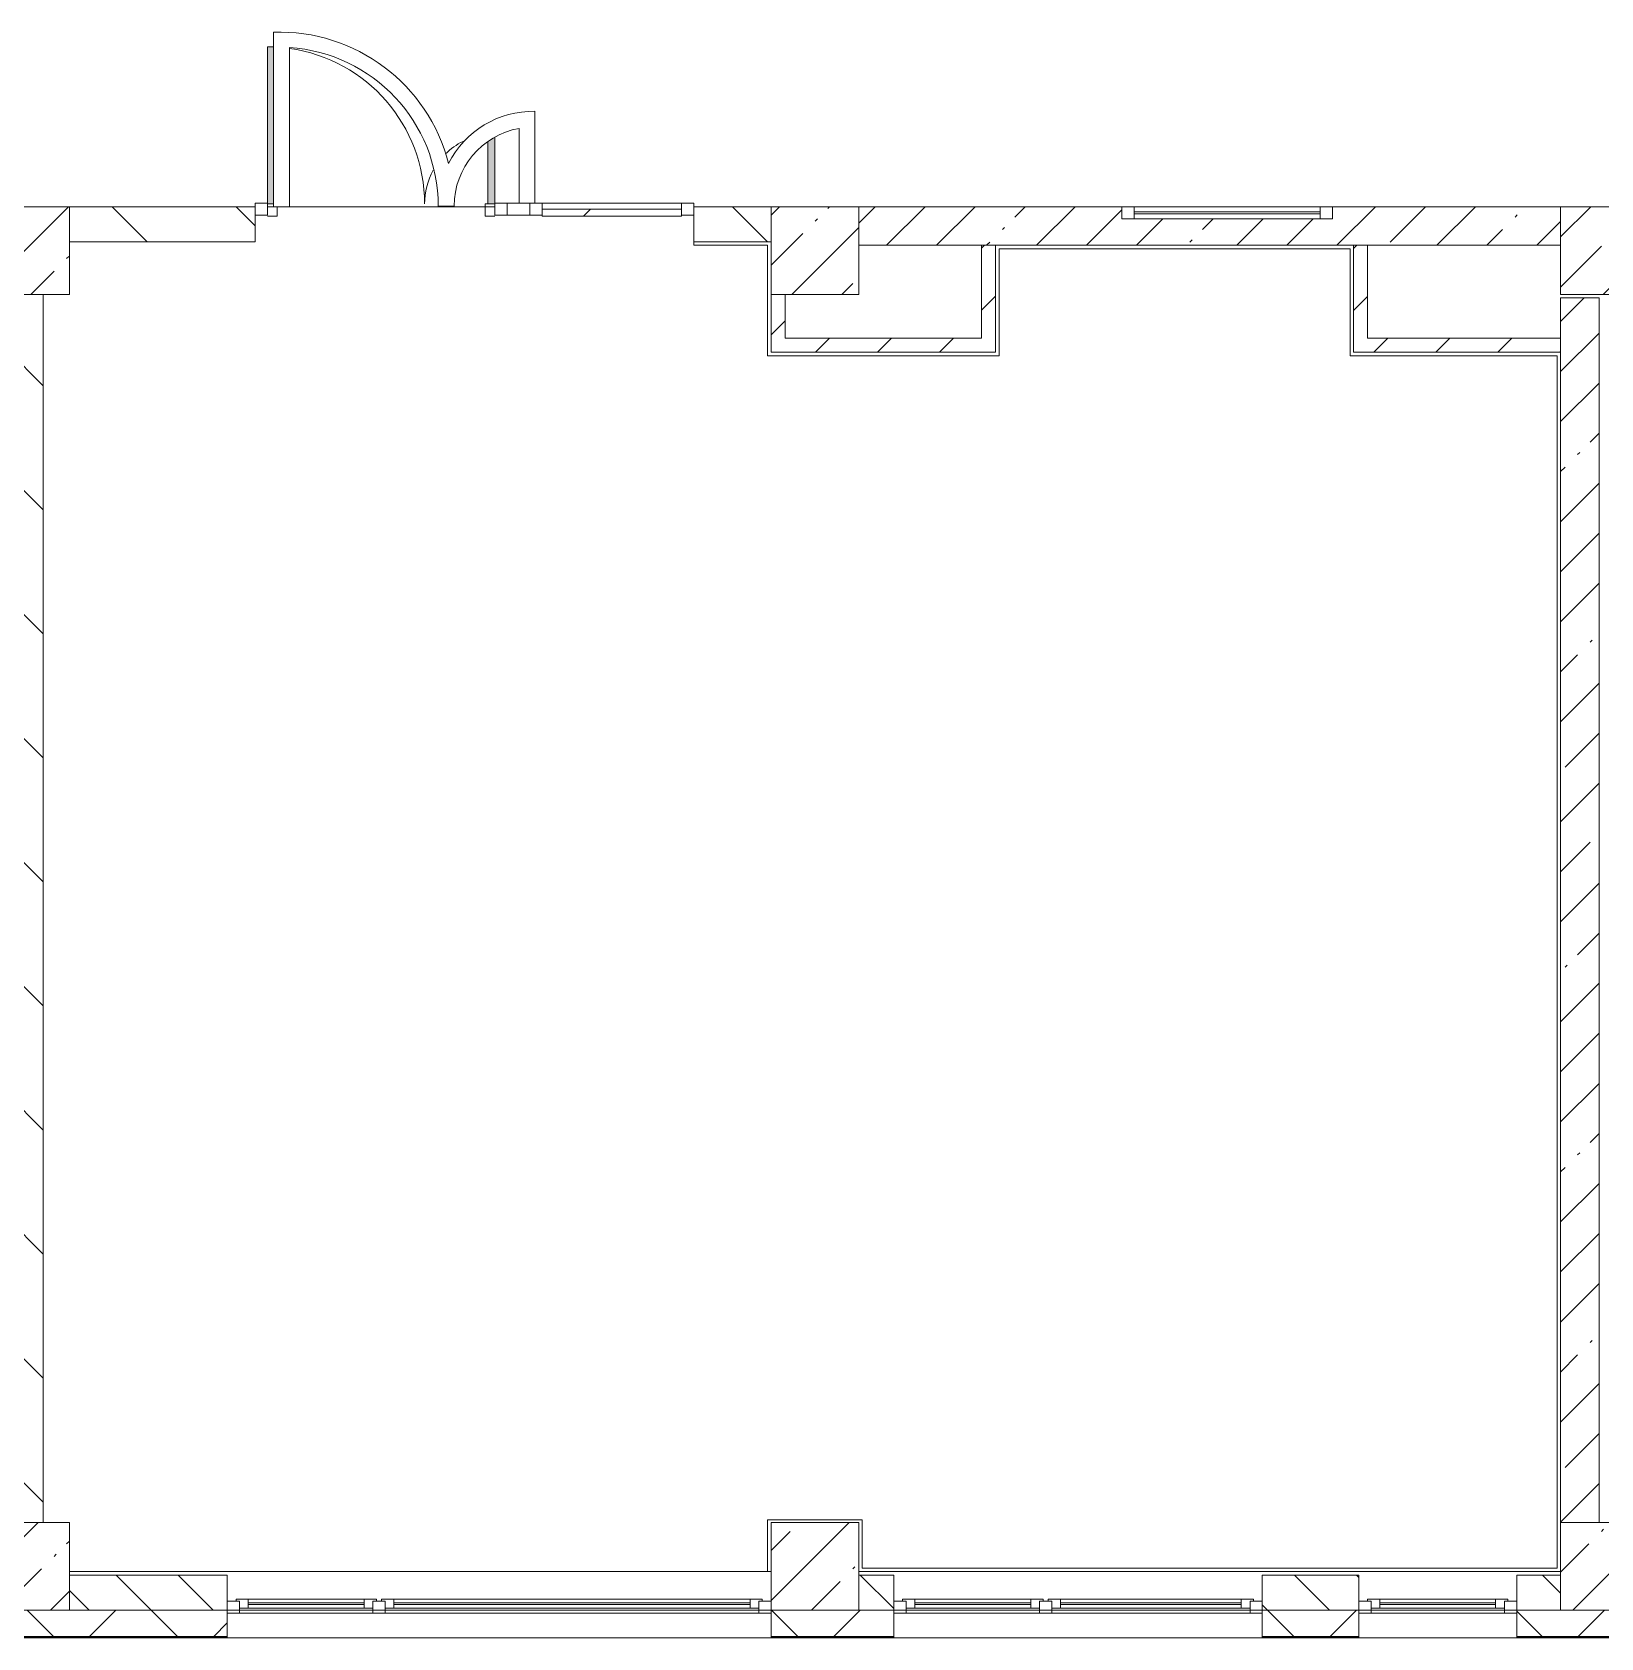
# Model space of a CAD drawing. Header units: millimetres. Extents: x 2623 to 210903, y -8553 to 29000.
# Drawn here: x 140591 to 149533, y -258 to 8895 of the extents above; entities that cross this region are included whole.
import ezdxf

# ---------------------------------------------------------------- set-up
doc = ezdxf.new("R2010")
doc.units = ezdxf.units.MM
for name, color, linetype, lineweight, true_color in [('A-DETL-GENF-7', 7, 'Continuous', 5, 0xaaaaaa), ('A-DOOR-4', 7, 'Continuous', 5, 0xe2e2e2), ('A-DOOR-5', 7, 'Continuous', 5, 0xaaaaaa), ('A-FLOR-3', 7, 'Continuous', 5, 0xaaaaaa)]:
    doc.layers.add(name, color=color, linetype=linetype, lineweight=lineweight, true_color=true_color)
for name, color, linetype, lineweight in [('A-GLAZ-2', 7, 'Continuous', 5), ('A-GLAZ-CURT-1', 7, 'Continuous', 5), ('A-GLAZ-CWMG-2', 7, 'Continuous', 5), ('A-WALL', 7, 'Continuous', 9), ('A-WALL-4', 7, 'Continuous', 5), ('I-WALL-4', 7, 'Continuous', 5), ('S-COLS-1', 7, 'Continuous', 5)]:
    doc.layers.add(name, color=color, linetype=linetype, lineweight=lineweight)
pattern_1 = [(45, (83893.37, 0), (-285.1231, 285.1231), []), (45, (84178.5, 0), (-285.1231, 285.1231), [504.031, -100.806, 16.764, -84.042])]
pattern_2 = [(135, (83893.37, 0), (-353.5534, -353.5534), [])]
pattern_3 = [(45, (83893.37, 0), (-176.7767, 176.7767), [])]

# ---------------------------------------------------------------- blocks, each defined once
blk = doc.blocks.new('BSC_Колонна _Прямоугольная - 500х500-V44-3_1_3_птичка')
at = {"layer": 'S-COLS-1'}
h = blk.add_hatch(dxfattribs=at)
h.set_pattern_fill('FP_52', color=256, style=0, pattern_type=2)
h.set_pattern_definition([(45, (-61160, -7650), (-285.1231, 285.1231), []), (45, (-60874.88, -7650), (-285.123, 285.123), [504.031, -100.806, 16.764, -84.042])])
h.paths.add_polyline_path([(-250, -250), (250, -250), (250, 250), (-250, 250)])
for p, q in [((250, 250), (-250, 250)), ((-250, 250), (-250, -250)), ((250, -250), (250, 250)), ((-250, -250), (250, -250))]:
    blk.add_line(p, q, dxfattribs=at)
blk = doc.blocks.new('BSC_Колонна _Прямоугольная - 500х500-V51-3_1_3_птичка')
at = {"layer": 'S-COLS-1'}
h = blk.add_hatch(dxfattribs=at)
h.set_pattern_fill('FP_59', color=256, style=0, pattern_type=2)
h.set_pattern_definition([(45, (-61160, -150), (-285.123, 285.123), []), (45, (-60874.88, -150), (-285.123, 285.123), [504.031, -100.806, 16.764, -84.042])])
h.paths.add_polyline_path([(-250, -250), (250, -250), (250, 250), (-250, 250)])
for p, q in [((250, 250), (-250, 250)), ((-250, 250), (-250, -250)), ((250, -250), (250, 250)), ((-250, -250), (250, -250))]:
    blk.add_line(p, q, dxfattribs=at)
blk = doc.blocks.new('BSC_Колонна _Прямоугольная - 500х500-V52-3_1_3_птичка')
at = {"layer": 'S-COLS-1'}
h = blk.add_hatch(dxfattribs=at)
h.set_pattern_fill('FP_60', color=256, style=0, pattern_type=2)
h.set_pattern_definition([(45, (-65660, -150), (-285.1231, 285.1231), []), (45, (-65374.88, -150), (-285.1231, 285.1231), [504.031, -100.806, 16.764, -84.042])])
h.paths.add_polyline_path([(-250, -250), (250, -250), (250, 250), (-250, 250)])
for p, q in [((250, 250), (-250, 250)), ((-250, 250), (-250, -250)), ((250, -250), (250, 250)), ((-250, -250), (250, -250))]:
    blk.add_line(p, q, dxfattribs=at)
blk = doc.blocks.new('BSC_Колонна _Прямоугольная - 500х500-V55-3_1_3_птичка')
at = {"layer": 'S-COLS-1'}
h = blk.add_hatch(dxfattribs=at)
h.set_pattern_fill('FP_63', color=256, style=0, pattern_type=2)
h.set_pattern_definition([(45, (-65660, -7650), (-285.1231, 285.1231), []), (45, (-65374.88, -7650), (-285.1231, 285.1231), [504.031, -100.806, 16.764, -84.042])])
h.paths.add_polyline_path([(-250, -250), (250, -250), (250, 22), (220, 22), (220, 30), (250, 30), (250, 250), (-250, 250), (-250, 30)])
for p, q in [((220, 250), (-250, 250)), ((-250, 250), (-250, -250)), ((250, -250), (250, 22)), ((-250, -250), (250, -250))]:
    blk.add_line(p, q, dxfattribs=at)
blk = doc.blocks.new('BSC_Колонна _Прямоугольная - 500х500-V63-3_1_3_птичка')
at = {"layer": 'S-COLS-1'}
h = blk.add_hatch(dxfattribs=at)
h.set_pattern_fill('FP_78', color=256, style=0, pattern_type=2)
h.set_pattern_definition([(45, (-56660, -150), (-285.123, 285.123), []), (45, (-56374.88, -150), (-285.123, 285.123), [504.031, -100.806, 16.764, -84.042])])
h.paths.add_polyline_path([(-250, -250), (250, -250), (250, 250), (-250, 250), (-250, 80.5)])
for p, q in [((250, 250), (-250, 250)), ((-250, 250), (-250, -250)), ((250, -250), (250, 250)), ((-250, -250), (250, -250))]:
    blk.add_line(p, q, dxfattribs=at)
blk = doc.blocks.new('BSC_Колонна _Прямоугольная - 500х500-V64-3_1_3_птичка')
at = {"layer": 'S-COLS-1'}
h = blk.add_hatch(dxfattribs=at)
h.set_pattern_fill('FP_79', color=256, style=0, pattern_type=2)
h.set_pattern_definition([(45, (-56660, -7650), (-285.123, 285.123), []), (45, (-56374.88, -7650), (-285.123, 285.123), [504.031, -100.806, 16.764, -84.042])])
h.paths.add_polyline_path([(-250, -250), (250, -250), (250, 250), (-250, 250)])
for p, q in [((250, 250), (-250, 250)), ((-250, 250), (-250, -250)), ((250, -250), (250, 250)), ((-250, -250), (250, -250))]:
    blk.add_line(p, q, dxfattribs=at)
blk = doc.blocks.new('120_Окно_СКБ_2Ст - 120_Окно_СКБ_2Ст 3100х2500 _мал_створка слева_ 2-22446355-3_1_3_птичка')
at = {"layer": 'A-GLAZ-2'}
for p, q in [((-1550, -127), (-1550, -57)), ((-1550, -57), (-1480, -57)), ((1550, -57), (-1550, -57)), ((-1480, -57), (-1480, -127)), ((650, -87), (-1480, -87)), ((-1480, -87), (-1480, -127)), ((-1430, -137), (-1430, -87)), ((600, -137), (600, -87)), ((650, -127), (650, -57)), ((650, -57), (720, -57)), ((650, -127), (650, -87)), ((720, -57), (720, -127)), ((1480, -87), (720, -87)), ((720, -87), (720, -127)), ((770, -137), (770, -87)), ((1430, -137), (1430, -87)), ((1480, -127), (1480, -57)), ((1480, -57), (1550, -57)), ((1480, -127), (1480, -87)), ((1550, -57), (1550, -127)), ((-1480, -127), (-1550, -127)), ((-1550, -127), (-1500, -127)), ((-1480, -127), (-1500, -127)), ((-1500, -127), (-1500, -137)), ((-1500, -137), (670, -137)), ((670, -137), (-1500, -137)), ((-1430, -107), (600, -107)), ((600, -117), (-1430, -117)), ((720, -127), (650, -127)), ((670, -127), (650, -127)), ((670, -127), (700, -127)), ((670, -137), (670, -127)), ((720, -127), (700, -127)), ((700, -127), (700, -137)), ((700, -137), (1500, -137)), ((1500, -137), (700, -137)), ((770, -107), (1430, -107)), ((1430, -117), (770, -117)), ((1550, -127), (1480, -127)), ((1500, -127), (1480, -127)), ((1500, -127), (1550, -127)), ((1500, -137), (1500, -127))]:
    blk.add_line(p, q, dxfattribs=at)
blk = doc.blocks.new('120_Окно_СКБ_1Ст - 120_Окно_СКБ_1Ст 900х2500_h_-22445987-3_1_3_птичка')
at = {"layer": 'A-GLAZ-2'}
for p, q in [((-450, -127), (-450, -57)), ((-450, -57), (-380, -57)), ((450, -57), (-450, -57)), ((-380, -57), (-380, -127)), ((380, -87), (-380, -87)), ((-380, -87), (-380, -127)), ((-330, -137), (-330, -87)), ((330, -137), (330, -87)), ((380, -127), (380, -57)), ((380, -57), (450, -57)), ((380, -127), (380, -87)), ((450, -57), (450, -127)), ((-380, -127), (-450, -127)), ((-450, -127), (-400, -127)), ((-380, -127), (-400, -127)), ((-400, -127), (-400, -137)), ((-400, -137), (400, -137)), ((400, -137), (-400, -137)), ((-330, -107), (330, -107)), ((330, -117), (-330, -117)), ((450, -127), (380, -127)), ((400, -127), (380, -127)), ((400, -127), (450, -127)), ((400, -137), (400, -127))]:
    blk.add_line(p, q, dxfattribs=at)
blk = doc.blocks.new('120_Окно_СКБ_2Ст - 120_Окно_СКБ_2Ст 2100х2400 _мал створка справа_-V70-3_1_3_птичка')
at = {"layer": 'A-GLAZ-2'}
for p, q in [((-1050, -127), (-1050, -57)), ((-1050, -57), (-980, -57)), ((1050, -57), (-1050, -57)), ((-980, -57), (-980, -127)), ((150, -87), (-980, -87)), ((-980, -87), (-980, -127)), ((-930, -137), (-930, -87)), ((100, -137), (100, -87)), ((150, -127), (150, -57)), ((150, -57), (220, -57)), ((150, -127), (150, -87)), ((220, -57), (220, -127)), ((980, -87), (220, -87)), ((220, -87), (220, -127)), ((270, -137), (270, -87)), ((930, -137), (930, -87)), ((980, -127), (980, -57)), ((980, -57), (1050, -57)), ((980, -127), (980, -87)), ((1050, -57), (1050, -127)), ((-980, -127), (-1050, -127)), ((-1050, -127), (-1000, -127)), ((-980, -127), (-1000, -127)), ((-1000, -127), (-1000, -137)), ((-1000, -137), (170, -137)), ((170, -137), (-1000, -137)), ((-930, -107), (100, -107)), ((100, -117), (-930, -117)), ((220, -127), (150, -127)), ((170, -127), (150, -127)), ((170, -127), (197.9, -127)), ((170, -137), (170, -127)), ((220, -127), (200, -127)), ((200, -127), (200, -137)), ((200, -137), (1000, -137)), ((1000, -137), (200, -137)), ((270, -107), (930, -107)), ((930, -117), (270, -117)), ((1050, -127), (980, -127)), ((1000, -127), (980, -127)), ((1000, -127), (1050, -127)), ((1000, -137), (1000, -127))]:
    blk.add_line(p, q, dxfattribs=at)
blk = doc.blocks.new('Прямоугольный импост - 50 x 70 мм-V198-3_1_3_птичка')
at = {"layer": 'A-GLAZ-CWMG-2'}
for p, q in [((-70, 35), (0, 35)), ((-70, -35), (-70, 35)), ((0, 35), (0, -35)), ((0, -35), (-70, -35))]:
    blk.add_line(p, q, dxfattribs=at)
blk = doc.blocks.new('Дверь_Витражная_остекление_ - ДВН_ДАО_Главный вход_1200 в свету-V204-3_1_3_птичка')
at = {"layer": 'A-DOOR-4'}
for points in [[(-647.5, 30), (-613.5, 35), (-613.5, 925), (-647.5, 921), (-647.5, 35)], [(607.5, 30), (647.5, 35), (647.5, 409.8), (607.5, 377.7), (607.5, 35)]]:
    blk.add_hatch(color=256, dxfattribs=at).paths.add_polyline_path(points)
at = {"layer": 'A-DETL-GENF-7'}
for p, q in [((-613.5, 925), (-647.5, 925)), ((-647.5, 925), (-647.5, 35)), ((607.5, 384.3), (607.5, 30)), ((647.5, 35), (647.5, 409.8)), ((-647.5, 30), (-613.5, 30)), ((-613.5, 30), (-647.5, 30)), ((-592.5, -40), (-592.5, 14.3)), ((592.5, -40), (592.5, 30)), ((592.5, 30), (647.5, 30)), ((607.5, 30), (647.5, 30)), ((-647.5, -40), (-592.5, -40)), ((647.5, -40), (592.5, -40))]:
    blk.add_line(p, q, dxfattribs=at)
at = {"layer": 'A-DOOR-5'}
for p, q in [((-647.5, 925), (-647.5, 35)), ((647.5, 409.8), (647.5, 35))]:
    blk.add_line(p, q, dxfattribs=at)
for centre, radius, start, end in [((-647.5, 30), 895, 87.78643, 90), ((-647.5, 30), 895, 360, 81.92896), ((647.5, 30), 400, 116.90086, 134.57164), ((647.5, 30), 400, 151.2391, 180)]:
    blk.add_arc(centre, radius, start, end, dxfattribs=at)
blk = doc.blocks.new('Системная панель - Стемалит - 40мм-32257327-3_1_3_птичка')
at = {"layer": 'A-GLAZ-CURT-1'}
for p, q in [((65, 35), (-65, 35)), ((-65, 35), (-65, -35)), ((65, -35), (65, 35)), ((-65, -35), (65, -35))]:
    blk.add_line(p, q, dxfattribs=at)
blk = doc.blocks.new('Прямоугольный импост - 50 x 70 мм-31687886-3_1_3_птичка')
at = {"layer": 'A-GLAZ-CWMG-2'}
for p, q in [((-35, 35), (35, 35)), ((-35, -35), (-35, 35)), ((35, 35), (35, -35)), ((35, -35), (-35, -35))]:
    blk.add_line(p, q, dxfattribs=at)
blk = doc.blocks.new('Прямоугольный импост - 50 x 70 мм-31701779-3_1_3_птичка')
at = {"layer": 'A-GLAZ-CWMG-2'}
for p, q in [((0, 35), (-70, 35)), ((-70, 35), (-70, -35)), ((0, -35), (0, 35)), ((-70, -35), (0, -35))]:
    blk.add_line(p, q, dxfattribs=at)
blk = doc.blocks.new('Системная панель - Стекло - 40мм-V205-3_1_3_птичка')
at = {"layer": 'A-GLAZ-CURT-1'}
h = blk.add_hatch(dxfattribs=at)
h.set_pattern_fill('FP_146', color=256, style=0, pattern_type=2)
h.set_pattern_definition([(45, (-60502.5, -7385.7), (-1414.214, 1414.214), [1000, -3000]), (45, (-61502.5, -7885.7), (-1414.214, 1414.214), [3000, -1000]), (45, (-59502.5, -8385.7), (-1414.214, 1414.214), [1000, -3000])])
h.paths.add_polyline_path([(397.5, -40), (397.5, 0), (-397.5, 0), (-397.5, -40), (-337, -40)])
for p, q in [((397.5, 0), (-397.5, 0)), ((-397.5, 0), (-397.5, -40)), ((397.5, -40), (397.5, 0)), ((-397.5, -40), (397.5, -40))]:
    blk.add_line(p, q, dxfattribs=at)
blk = doc.blocks.new('Прямоугольный импост - 50 x 70 мм-31702100-3_1_3_птичка')
at = {"layer": 'A-GLAZ-CWMG-2'}
for p, q in [((-35, 35), (35, 35)), ((-35, -35), (-35, 35)), ((35, 35), (35, -35)), ((35, -35), (-35, -35))]:
    blk.add_line(p, q, dxfattribs=at)
blk = doc.blocks.new('Прямоугольный импост - 50 x 70 мм-31720914-3_1_3_птичка')
at = {"layer": 'A-GLAZ-CWMG-2'}
blk.add_line((32940, 7920), (32145, 7920), dxfattribs=at)
blk = doc.blocks.new('120_Окно_СКБ_1Ст - 120_Окно_СКБ_1Ст 400х1200 EI30-24228621-3_1_3_птичка')
at = {"layer": 'A-GLAZ-2'}
for p, q in [((-600, 40), (-600, 110)), ((-600, 110), (-530, 110)), ((600, 110), (-600, 110)), ((-530, 110), (-530, 40)), ((530, 40), (530, 110)), ((530, 110), (600, 110)), ((600, 110), (600, 40)), ((-530, 40), (-600, 40)), ((-600, 40), (600, 40)), ((530, 80), (-530, 80)), ((530, 70), (-530, 70)), ((600, 40), (530, 40))]:
    blk.add_line(p, q, dxfattribs=at)

msp = doc.modelspace()

# ---------------------------------------------------------------- hatches: boundary and pattern name
at = {"layer": 'A-WALL-4'}
h = msp.add_hatch(dxfattribs=at)
h.set_pattern_fill('FP_71', color=256, style=0, pattern_type=2)
h.set_pattern_definition([(135, (83893.37, 0), (-176.7767, -176.7767), [])])
h.paths.add_polyline_path([(149152.1, -100), (149303.4, -100), (149303.4, 100), (149053.4, 100), (149053.4, -100)])
h.paths.add_polyline_path([(138897.9, -100), (139403.4, -100), (139403.4, 100), (138653.4, 100), (138653.4, -100)])
h.paths.add_polyline_path([(140803.4, -100), (141703.4, -100), (141703.4, 100), (140803.4, 100), (140803.4, -52.2)])
h.paths.add_polyline_path([(148153.4, -100), (148153.4, 100), (147603.4, 100), (147603.4, -100)])
h.paths.add_polyline_path([(145303.4, -100), (145503.4, -100), (145503.4, 100), (145303.4, 100), (145303.4, 42.9)])
h.paths.add_polyline_path([(127711.4, -100), (128203.4, -100), (128203.4, 100), (127303.4, 100), (127303.4, -100)])
h.paths.add_polyline_path([(132053.4, -100), (132053.4, 100), (131803.4, 100), (131803.4, -100)])
h.paths.add_polyline_path([(134903.4, -100), (134903.4, 100), (134153.4, 100), (134153.4, -100)])
h.paths.add_polyline_path([(126553.4, -100), (126803.4, -100), (126803.4, 100), (126553.4, 100)])
h.paths.add_polyline_path([(136303.4, -100), (136553.4, -100), (136553.4, 100), (136303.4, 100), (136303.4, 33.3)])
h.paths.add_polyline_path([(125653.4, -100), (125653.4, 100), (125033.4, 100), (125033.4, -100)])
h.paths.add_polyline_path([(117763.4, -100), (117763.4, 100), (117503.4, 100), (117503.4, -100)])
h.paths.add_polyline_path([(122433.4, -100), (122433.4, 100), (122383.4, 100), (122383.4, -100)])
h.paths.add_polyline_path([(113703.1, -100), (113876.2, -100), (113876.2, 100), (113703.1, 100), (113703.1, 55.2)])
h.paths.add_polyline_path([(121883.4, -100), (121883.4, 100), (121316.4, 100), (121316.4, -100)])
h.paths.add_polyline_path([(115592.8, -100), (116003.4, -100), (116003.4, 100), (114776.2, 100), (114776.2, -100)])
h.paths.add_polyline_path([(119863.4, -100), (120416.4, -100), (120416.4, 100), (119863.4, 100)])
h.paths.add_polyline_path([(106403.4, -100), (106603.4, -100), (106603.4, 100), (106403.4, 100), (106403.4, 63.6)])
h.paths.add_polyline_path([(108703.4, -100), (109453.4, -100), (109453.4, 100), (108703.4, 100)])
h.paths.add_polyline_path([(99503.4, -100), (99503.4, 100), (98753.4, 100), (98753.4, -100)])
h.paths.add_polyline_path([(105503.4, -100), (105803.4, -100), (105803.4, 100), (105503.4, 100)])
h.paths.add_polyline_path([(100403.4, -100), (101153.4, -100), (101153.4, 100), (100403.4, 100)])
h.paths.add_polyline_path([(103474.1, -100), (104603.4, -100), (104603.4, 100), (103253.4, 100), (103253.4, -100)])
h.paths.add_polyline_path([(110303.1, -100), (110303.1, 100), (110053.4, 100), (110053.4, -100)])
h.paths.add_polyline_path([(90723.4, -100), (91553.4, -100), (91553.4, 100), (90723.4, 100)])
h.paths.add_polyline_path([(95003.4, -100), (95003.4, 100), (94253.1, 100), (94253.1, -100)])
h.paths.add_polyline_path([(96016.5, -100), (96053.4, -100), (96053.4, 100), (95903.4, 100), (95903.4, -100)])
h = msp.add_hatch(dxfattribs=at)
h.set_pattern_fill('FP_73', color=256, style=0, pattern_type=2)
h.set_pattern_definition([(45, (83893.37, 0), (-353.5534, 353.5534), []), (135, (83893.37, 0), (-353.5534, -353.5534), [])])
h.paths.add_polyline_path([(154553.4, -250), (154553.4, -100), (150953.4, -100), (150953.4, -250), (153813.1, -250)])
h.paths.add_polyline_path([(159593.4, -250), (159593.4, -100), (155453.4, -100), (155453.4, -250), (159406.3, -250)])
h.paths.add_polyline_path([(140803.4, -250), (141703.4, -250), (141703.4, -100), (140520.5, -100), (140520.5, -250), (140762.3, -250)])
h.paths.add_polyline_path([(145303.4, -250), (145503.4, -250), (145503.4, -100), (144803.4, -100), (144803.4, -250)])
h.paths.add_polyline_path([(147603.4, -250), (148153.4, -250), (148153.4, -100), (147603.4, -100)])
h.paths.add_polyline_path([(149803.4, -250), (150053.4, -250), (150053.4, -100), (149053.4, -100), (149053.4, -250), (149303.4, -250)])
at = {"layer": 'I-WALL-4'}
h = msp.add_hatch(dxfattribs=at)
h.set_pattern_fill('FP_72', color=256, style=0, pattern_type=2)
h.set_pattern_definition(pattern_2)
h.paths.add_polyline_path([(144491.1, 7700), (144803.4, 7700), (144803.4, 7900), (144363.4, 7900), (144363.4, 7700)])
h.paths.add_polyline_path([(140803.4, 7700), (141863.4, 7700), (141863.4, 7900), (140803.4, 7900)])
h = msp.add_hatch(dxfattribs=at)
h.set_pattern_fill('FP_69', color=256, style=0, pattern_type=2)
h.set_pattern_definition(pattern_1)
h.paths.add_polyline_path([(146083.4, 7680), (149303.4, 7680), (149303.4, 7900), (148003.4, 7900), (148003.4, 7830), (146803.4, 7830), (146803.4, 7900), (145303.4, 7900), (145303.4, 7680), (146003.4, 7680)])
h = msp.add_hatch(dxfattribs=at)
h.set_pattern_fill('FP_74', color=256, style=0, pattern_type=2)
h.set_pattern_definition(pattern_3)
h.paths.add_polyline_path([(146083.4, 7150), (146083.4, 7680), (146003.4, 7680), (146003.4, 7150)])
h = msp.add_hatch(dxfattribs=at)
h.set_pattern_fill('FP_74', color=256, style=0, pattern_type=2)
h.set_pattern_definition(pattern_3)
h.paths.add_polyline_path([(148203.4, 7070), (148203.4, 7680), (148123.4, 7680), (148123.4, 7070)])
h = msp.add_hatch(dxfattribs=at)
h.set_pattern_fill('FP_72', color=256, style=0, pattern_type=2)
h.set_pattern_definition(pattern_2)
h.paths.add_polyline_path([(140454.1, 400), (140654.1, 400), (140654.1, 7400), (140454.1, 7400), (140454.1, 808.9)])
h = msp.add_hatch(dxfattribs=at)
h.set_pattern_fill('FP_74', color=256, style=0, pattern_type=2)
h.set_pattern_definition(pattern_3)
h.paths.add_polyline_path([(144883.4, 7150), (144883.4, 7400), (144803.4, 7400), (144803.4, 7150)])
h = msp.add_hatch(dxfattribs=at)
h.set_pattern_fill('FP_69', color=256, style=0, pattern_type=2)
h.set_pattern_definition(pattern_1)
h.paths.add_polyline_path([(149303.4, 400), (149523.4, 400), (149523.4, 7380), (149303.4, 7380), (149303.4, 808.9)])
h = msp.add_hatch(dxfattribs=at)
h.set_pattern_fill('FP_74', color=256, style=0, pattern_type=2)
h.set_pattern_definition(pattern_3)
h.paths.add_polyline_path([(146083.4, 7070), (146083.4, 7150), (144803.4, 7150), (144803.4, 7070)])
h = msp.add_hatch(dxfattribs=at)
h.set_pattern_fill('FP_74', color=256, style=0, pattern_type=2)
h.set_pattern_definition(pattern_3)
h.paths.add_polyline_path([(149303.4, 7070), (149303.4, 7150), (148203.4, 7150), (148203.4, 7070), (148219.9, 7070)])

# ---------------------------------------------------------------- linework, layer by layer
at = {"layer": 'A-FLOR-3'}
for p, q in [((141967.4, 8894.4), (141967.4, 7900)), ((142057.4, 7900), (142057.4, 8806.8)), ((143457.5, 7920.7), (143457.5, 8443.9)), ((143367.5, 8346.4), (143367.5, 7920.7)), ((141967.4, 7900), (141933.4, 7900)), ((141967.4, 7900), (142057.4, 7900)), ((143228.4, 7900), (142057.4, 7900)), ((142906, 7903.5), (142996, 7903.5)), ((144363.4, 7680), (144363.4, 7700)), ((144783.4, 7680), (144363.4, 7680)), ((144783.4, 7050), (144783.4, 7680)), ((148103.4, 7660), (146103.4, 7660)), ((146103.4, 7660), (146103.4, 7050)), ((148103.4, 7050), (148103.4, 7660)), ((146103.4, 7050), (144783.4, 7050)), ((149283.4, 7050), (148103.4, 7050)), ((149283.4, 140), (149283.4, 7050)), ((144783.4, 120), (144783.4, 415)), ((144783.4, 415), (145323.4, 415)), ((145323.4, 415), (145323.4, 140)), ((145323.4, 140), (149283.4, 140))]:
    msp.add_line(p, q, dxfattribs=at)
for centre, radius, start, end in [((142001, 7900), 995, 14.33829, 91.93805), ((142001, 7903.5), 905, 360, 86.42904), ((143450, 7900), 544, 89.21005, 153.06648), ((143450, 7900), 454, 100.46985, 179.55829)]:
    msp.add_arc(centre, radius, start, end, dxfattribs=at)
at = {"layer": 'A-WALL'}
for p, q in [((146083.4, 7680), (146003.4, 7680)), ((148203.4, 7680), (148123.4, 7680)), ((149303.4, 7070), (149303.4, 7150)), ((140803.4, -100), (141703.4, -100)), ((145303.4, -100), (145503.4, -100)), ((147603.4, -100), (148153.4, -100)), ((149303.4, -100), (149053.4, -100)), ((140303.4, -250), (141703.4, -250)), ((140303.4, -253), (141703.4, -253)), ((144803.4, -250), (145503.4, -250)), ((144803.4, -253), (145503.4, -253)), ((147603.4, -250), (148153.4, -250)), ((147603.4, -253), (148153.4, -253)), ((149053.4, -250), (150053.4, -250)), ((149053.4, -253), (150053.4, -253))]:
    msp.add_line(p, q, dxfattribs=at)
at = {"layer": 'A-WALL-4'}
for p, q in [((141703.4, 100), (140803.4, 100)), ((141703.4, -258), (141703.4, 100)), ((145503.4, 100), (145303.4, 100)), ((145503.4, -258), (145503.4, 100)), ((148153.4, 100), (147603.4, 100)), ((147603.4, 100), (147603.4, -258)), ((148153.4, -258), (148153.4, 100)), ((149303.4, 100), (149053.4, 100)), ((149053.4, 100), (149053.4, -258)), ((141703.4, -100), (144803.4, -100)), ((144803.4, -100), (144803.4, -258)), ((145503.4, -100), (147603.4, -100)), ((148153.4, -100), (149053.4, -100)), ((148153.4, -258), (134903.4, -258)), ((148153.4, -258), (159751.4, -258))]:
    msp.add_line(p, q, dxfattribs=at)
at = {"layer": 'I-WALL-4'}
for p, q in [((141863.4, 7900), (140803.4, 7900)), ((141863.4, 7700), (141863.4, 7900)), ((144803.4, 7900), (144363.4, 7900)), ((144363.4, 7900), (144363.4, 7700)), ((146803.4, 7900), (145303.4, 7900)), ((149303.4, 7900), (148003.4, 7900)), ((140803.4, 7700), (141863.4, 7700)), ((144363.4, 7700), (144803.4, 7700)), ((145303.4, 7680), (146003.4, 7680)), ((146003.4, 7680), (146003.4, 7150)), ((146083.4, 7070), (146083.4, 7680)), ((146083.4, 7680), (148123.4, 7680)), ((148123.4, 7680), (148123.4, 7070)), ((148203.4, 7150), (148203.4, 7680)), ((148203.4, 7680), (149303.4, 7680)), ((140654.1, 400), (140654.1, 7400)), ((144803.4, 7400), (144803.4, 7070)), ((144883.4, 7150), (144883.4, 7400)), ((149303.4, 7380), (149303.4, 7150)), ((149523.4, 7380), (149303.4, 7380)), ((149523.4, 400), (149523.4, 7380)), ((146003.4, 7150), (144883.4, 7150)), ((149303.4, 7150), (148203.4, 7150)), ((144803.4, 7070), (146083.4, 7070)), ((148123.4, 7070), (149303.4, 7070)), ((149303.4, 7070), (149303.4, 400)), ((140803.4, 120), (144803.4, 120)), ((145303.4, 120), (149303.4, 120))]:
    msp.add_line(p, q, dxfattribs=at)

# ---------------------------------------------------------------- block references
at = {"layer": 'A-DOOR-5'}
msp.add_blockref('Дверь_Витражная_остекление_ - ДВН_ДАО_Главный вход_1200 в свету-V204-3_1_3_птичка', (142580.9, 7885.7), dxfattribs=at)
at = {"layer": 'A-GLAZ-2'}
msp.add_blockref('120_Окно_СКБ_1Ст - 120_Окно_СКБ_1Ст 400х1200 EI30-24228621-3_1_3_птичка', (147403.4, 7790), dxfattribs=at)
at = {"layer": 'A-GLAZ-2', "rotation": 180}
for name, p in [('120_Окно_СКБ_2Ст - 120_Окно_СКБ_2Ст 3100х2500 _мал_створка слева_ 2-22446355-3_1_3_птичка', (143253.4, -175)), ('120_Окно_СКБ_2Ст - 120_Окно_СКБ_2Ст 2100х2400 _мал створка справа_-V70-3_1_3_птичка', (146553.4, -175)), ('120_Окно_СКБ_1Ст - 120_Окно_СКБ_1Ст 900х2500_h_-22445987-3_1_3_птичка', (148603.4, -175))]:
    msp.add_blockref(name, p, dxfattribs=at)
at = {"layer": 'A-GLAZ-CURT-1'}
for name, p in [('Системная панель - Стемалит - 40мм-32257327-3_1_3_птичка', (143363.4, 7885.7)), ('Системная панель - Стекло - 40мм-V205-3_1_3_птичка', (143895.9, 7885.7))]:
    msp.add_blockref(name, p, dxfattribs=at)
at = {"layer": 'A-GLAZ-CWMG-2', "rotation": 180}
msp.add_blockref('Прямоугольный импост - 50 x 70 мм-31701779-3_1_3_птичка', (141863.4, 7885.7), dxfattribs=at)
at = {"layer": 'A-GLAZ-CWMG-2', "extrusion": (0, 0, -1), "rotation": 180}
for name, p in [('Прямоугольный импост - 50 x 70 мм-31687886-3_1_3_птичка', (-143263.4, 7885.7)), ('Прямоугольный импост - 50 x 70 мм-31702100-3_1_3_птичка', (-143463.4, 7885.7)), ('Прямоугольный импост - 50 x 70 мм-V198-3_1_3_птичка', (-144363.4, 7885.7))]:
    msp.add_blockref(name, p, dxfattribs=at)
at = {"layer": 'A-GLAZ-CWMG-2'}
msp.add_blockref('Прямоугольный импост - 50 x 70 мм-31720914-3_1_3_птичка', (111353.4, 0.7), dxfattribs=at)
at = {"layer": 'S-COLS-1'}
for name, p in [('BSC_Колонна _Прямоугольная - 500х500-V64-3_1_3_птичка', (140553.4, 7650)), ('BSC_Колонна _Прямоугольная - 500х500-V44-3_1_3_птичка', (145053.4, 7650)), ('BSC_Колонна _Прямоугольная - 500х500-V55-3_1_3_птичка', (149553.4, 7650)), ('BSC_Колонна _Прямоугольная - 500х500-V63-3_1_3_птичка', (140553.4, 150)), ('BSC_Колонна _Прямоугольная - 500х500-V51-3_1_3_птичка', (145053.4, 150)), ('BSC_Колонна _Прямоугольная - 500х500-V52-3_1_3_птичка', (149553.4, 150))]:
    msp.add_blockref(name, p, dxfattribs=at)

doc.saveas('drawing.dxf')
